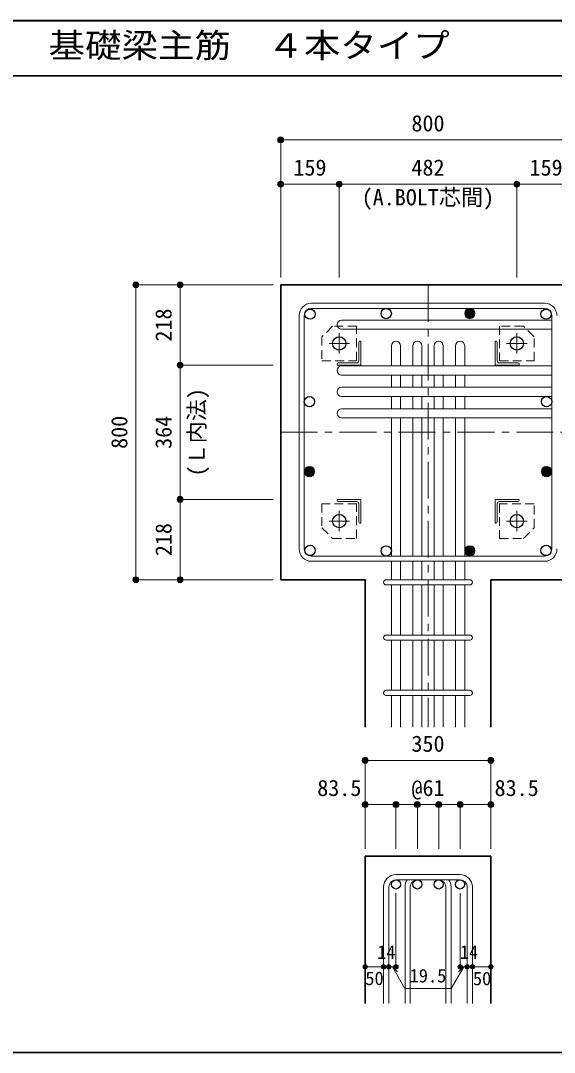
# Model space of a CAD drawing. Units: millimetres at full size, sheet at 1:20. Extents: x -3982 to 3969, y -2797 to 2801.
# Drawn here: x -628 to 821, y 2 to 2801 of the extents above; entities that cross this region are included whole.
import ezdxf
from ezdxf.enums import TextEntityAlignment as Align

# ---------------------------------------------------------------- set-up
doc = ezdxf.new("R2010")
doc.units = ezdxf.units.MM
doc.header["$LTSCALE"] = 20
doc.header["$PDMODE"] = 32
doc.header["$PDSIZE"] = 12
doc.linetypes.add('CHAIN1', pattern=[8, 5, -1, 1, -1])
doc.linetypes.add('DASHED1', pattern=[1.8, 1.2, -0.6])
for name, color, linetype, lineweight in [('6-1_躯体線', 2, 'Continuous', 35), ('6-2_A.Bolt_', 4, 'Continuous', 9), ('6-3_柱型主筋', 4, 'Continuous', 9), ('6-4_フープ', 7, 'Continuous', 18), ('6-5_梁主筋', 7, 'Continuous', 18), ('6-6_S.T.P.', 7, 'Continuous', 18), ('6-7_文字', 7, 'Continuous', 18), ('6-9', 4, 'DASHED1', 9), ('6-D_寸法', 4, 'Continuous', 9), ('F-0_枠', 6, 'Continuous', 40)]:
    doc.layers.add(name, color=color, linetype=linetype, lineweight=lineweight)
doc.styles.add('ＭＳ ゴシック', font='')
doc.styles.get('ＭＳ ゴシック').set_extended_font_data('MS Gothic')

msp = doc.modelspace()

# ---------------------------------------------------------------- linework, layer by layer
at = {"layer": '6-1_躯体線'}
for p, q in [((1278.29, 2084.12), (78.29, 2084.12)), ((78.29, 1284.12), (78.29, 2084.12)), ((878.29, 1284.12), (648.79, 1284.12)), ((648.79, 884.12), (648.79, 1284.12)), ((307.79, 534.12), (307.79, 134.12)), ((307.79, 534.12), (648.79, 534.12)), ((648.79, 534.12), (648.79, 134.12))]:
    msp.add_line(p, q, dxfattribs=at)
msp.add_lwpolyline([(307.79, 884.12), (307.79, 1284.12), (78.29, 1284.12)], dxfattribs=at)
at = {"layer": '6-2_A.Bolt_', "linetype": 'CHAIN1'}
for p, q in [((237.29, 1897.42), (237.29, 1952.92)), ((719.29, 1897.42), (719.29, 1952.92)), ((264.99, 1925.12), (209.49, 1925.12)), ((691.59, 1925.12), (747.09, 1925.12)), ((237.29, 1470.83), (237.29, 1415.32)), ((719.29, 1470.82), (719.29, 1415.32)), ((264.99, 1443.13), (209.49, 1443.13)), ((691.59, 1443.12), (747.09, 1443.12))]:
    msp.add_line(p, q, dxfattribs=at)
at = {"layer": '6-2_A.Bolt_'}
for p, q in [((290.29, 1928.12), (290.29, 1878.12)), ((296.29, 1931.12), (293.29, 1931.12)), ((296.29, 1931.12), (296.29, 1866.12)), ((660.29, 1931.12), (660.29, 1866.12)), ((660.29, 1931.12), (663.29, 1931.12)), ((666.29, 1928.12), (666.29, 1878.12)), ((231.29, 1866.12), (231.29, 1869.12)), ((231.29, 1866.12), (296.29, 1866.12)), ((234.29, 1872.12), (284.29, 1872.12)), ((725.29, 1866.12), (660.29, 1866.12)), ((722.29, 1872.12), (672.29, 1872.12)), ((725.29, 1866.12), (725.29, 1869.12)), ((231.29, 1502.13), (296.29, 1502.13)), ((231.29, 1502.13), (231.29, 1499.13)), ((234.29, 1496.12), (284.29, 1496.12)), ((290.29, 1440.13), (290.29, 1490.12)), ((296.29, 1437.13), (296.29, 1502.13)), ((725.29, 1502.12), (660.29, 1502.12)), ((660.29, 1437.12), (660.29, 1502.12)), ((666.29, 1440.12), (666.29, 1490.12)), ((722.29, 1496.12), (672.29, 1496.12)), ((725.29, 1502.12), (725.29, 1499.12)), ((296.29, 1437.13), (293.29, 1437.13)), ((660.29, 1437.12), (663.29, 1437.12))]:
    msp.add_line(p, q, dxfattribs=at)
at = {"layer": '6-2_A.Bolt_', "color": 3, "lineweight": 25}
for centre in [(237.29, 1925.12), (719.29, 1925.12), (237.29, 1443.13), (719.29, 1443.12)]:
    msp.add_circle(centre, 18, dxfattribs=at)
at = {"layer": '6-2_A.Bolt_'}
for centre, radius, start, end in [((293.29, 1928.12), 3, 90, 180), ((663.29, 1928.12), 3, 0, 90), ((284.29, 1878.12), 6, 270, 0), ((672.29, 1878.12), 6, 180, 270), ((234.29, 1869.12), 3, 90, 180), ((722.29, 1869.12), 3, 0, 90), ((234.29, 1499.13), 3, 180, 270), ((284.29, 1490.12), 6, 0, 90), ((672.29, 1490.12), 6, 90, 180), ((722.29, 1499.12), 3, 270, 0), ((293.29, 1440.13), 3, 180, 270), ((663.29, 1440.12), 3, 270, 0)]:
    msp.add_arc(centre, radius, start, end, dxfattribs=at)
at = {"layer": '6-3_柱型主筋', "color": 3, "lineweight": 25}
for centre in [(157.9, 2004.51), (364.79, 2006.12), (798.68, 2004.51), (798.68, 2004.51), (156.29, 1767.12), (800.29, 1767.12), (157.9, 1363.74), (364.79, 1362.12), (798.68, 1363.74)]:
    msp.add_circle(centre, 14, dxfattribs=at)
at = {"layer": '6-3_柱型主筋'}
for centre, radius in [((591.79, 2006.12), 14), ((591.79, 2006.12), 12.5), ((591.79, 2006.12), 11), ((591.79, 2006.12), 9.5), ((591.79, 2006.12), 8), ((591.79, 2006.12), 6.5), ((591.79, 2006.12), 5), ((591.79, 2006.12), 3.5), ((591.79, 2006.12), 2), ((591.79, 2006.12), 0.5), ((156.29, 1577.33), 14), ((156.29, 1577.33), 12.5), ((156.29, 1577.33), 11), ((156.29, 1577.33), 9.5), ((156.29, 1577.33), 8), ((156.29, 1577.33), 6.5), ((156.29, 1577.33), 5), ((156.29, 1577.33), 3.5), ((156.29, 1577.33), 2), ((156.29, 1577.33), 0.5), ((800.29, 1577.33), 14), ((800.29, 1577.33), 12.5), ((800.29, 1577.33), 11), ((800.29, 1577.33), 9.5), ((800.29, 1577.33), 8), ((800.29, 1577.33), 6.5), ((800.29, 1577.33), 5), ((800.29, 1577.33), 3.5), ((800.29, 1577.33), 2), ((800.29, 1577.33), 0.5), ((591.79, 1362.12), 14), ((591.79, 1362.12), 12.5), ((591.79, 1362.12), 11), ((591.79, 1362.12), 9.5), ((591.79, 1362.12), 8), ((591.79, 1362.12), 6.5), ((591.79, 1362.12), 5), ((591.79, 1362.12), 3.5), ((591.79, 1362.12), 2), ((591.79, 1362.12), 0.5)]:
    msp.add_circle(centre, radius, dxfattribs=at)
at = {"layer": '6-4_フープ'}
for p, q in [((794.79, 2034.12), (161.79, 2034.12)), ((794.79, 2020.12), (161.79, 2020.12)), ((128.29, 1367.62), (128.29, 2000.62)), ((142.29, 1367.62), (142.29, 2000.62)), ((814.29, 1367.62), (814.29, 2000.62)), ((794.79, 1348.12), (161.79, 1348.12)), ((794.79, 1334.12), (161.79, 1334.12))]:
    msp.add_line(p, q, dxfattribs=at)
for centre, radius, start, end in [((161.79, 2000.62), 33.5, 90, 180), ((161.79, 2000.62), 19.5, 90, 180), ((794.79, 2000.62), 33.5, 0, 90), ((794.79, 2000.62), 19.5, 0, 90), ((161.79, 1367.62), 33.5, 180, 270), ((161.79, 1367.62), 19.5, 180, 270), ((794.79, 1367.62), 33.5, 270, 0), ((794.79, 1367.62), 19.5, 270, 0)]:
    msp.add_arc(centre, radius, start, end, dxfattribs=at)
at = {"layer": '6-5_梁主筋'}
for p, q in [((243.79, 1988.51), (814.29, 1988.51)), ((243.79, 1963.51), (814.29, 1963.51)), ((378.79, 1918.62), (378.79, 1864.12)), ((403.79, 1918.62), (403.79, 1864.12)), ((436.79, 1918.62), (436.79, 1864.12)), ((461.79, 1918.62), (461.79, 1864.12)), ((494.79, 1918.62), (494.79, 1864.12)), ((519.79, 1918.62), (519.79, 1864.12)), ((552.79, 1918.62), (552.79, 1864.12)), ((577.79, 1918.62), (577.79, 1864.12)), ((243.79, 1864.12), (814.29, 1864.12)), ((243.79, 1839.12), (814.29, 1839.12)), ((378.79, 1839.12), (378.79, 1806.12)), ((403.79, 1839.12), (403.79, 1806.12)), ((436.79, 1839.12), (436.79, 1806.12)), ((461.79, 1839.12), (461.79, 1806.12)), ((494.79, 1839.12), (494.79, 1806.12)), ((519.79, 1839.12), (519.79, 1806.12)), ((552.79, 1839.12), (552.79, 1806.12)), ((577.79, 1839.12), (577.79, 1806.12)), ((243.79, 1806.12), (814.29, 1806.12)), ((243.79, 1781.12), (814.29, 1781.12)), ((378.79, 1781.12), (378.79, 1748.12)), ((403.79, 1781.12), (403.79, 1748.12)), ((436.79, 1781.12), (436.79, 1748.12)), ((461.79, 1781.12), (461.79, 1748.12)), ((494.79, 1781.12), (494.79, 1748.12)), ((519.79, 1781.12), (519.79, 1748.12)), ((552.79, 1781.12), (552.79, 1748.12)), ((577.79, 1781.12), (577.79, 1748.12)), ((243.79, 1748.12), (814.29, 1748.12)), ((243.79, 1723.12), (814.29, 1723.12)), ((378.79, 1723.12), (378.79, 1348.12)), ((403.79, 1723.12), (403.79, 1348.12)), ((436.79, 1723.12), (436.79, 1348.12)), ((461.79, 1723.12), (461.79, 1348.12)), ((494.79, 1723.12), (494.79, 1348.12)), ((519.79, 1723.12), (519.79, 1348.12)), ((552.79, 1723.12), (552.79, 1348.12)), ((577.79, 1723.12), (577.79, 1348.12)), ((378.79, 1334.12), (378.79, 1284.12)), ((403.79, 1334.12), (403.79, 1284.12)), ((436.79, 1334.12), (436.79, 1284.12)), ((461.79, 1334.12), (461.79, 1284.12)), ((494.79, 1334.12), (494.79, 1284.12)), ((519.79, 1334.12), (519.79, 1284.12)), ((552.79, 1334.12), (552.79, 1284.12)), ((577.79, 1334.12), (577.79, 1284.12)), ((378.79, 1270.12), (378.79, 1134.12)), ((403.79, 1270.12), (403.79, 1134.12)), ((436.79, 1270.12), (436.79, 1134.12)), ((461.79, 1270.12), (461.79, 1134.12)), ((494.79, 1270.12), (494.79, 1134.12)), ((519.79, 1270.12), (519.79, 1134.12)), ((552.79, 1270.12), (552.79, 1134.12)), ((577.79, 1270.12), (577.79, 1134.12)), ((378.79, 1120.12), (378.79, 984.12)), ((403.79, 1120.12), (403.79, 984.12)), ((436.79, 1120.12), (436.79, 984.12)), ((461.79, 1120.12), (461.79, 984.12)), ((494.79, 1120.12), (494.79, 984.12)), ((519.79, 1120.12), (519.79, 984.12)), ((552.79, 1120.12), (552.79, 984.12)), ((577.79, 1120.12), (577.79, 984.12)), ((378.79, 970.12), (378.79, 884.12)), ((403.79, 970.12), (403.79, 884.12)), ((436.79, 970.12), (436.79, 884.12)), ((461.79, 970.12), (461.79, 884.12)), ((494.79, 970.12), (494.79, 884.12)), ((519.79, 970.12), (519.79, 884.12)), ((552.79, 970.12), (552.79, 884.12)), ((577.79, 970.12), (577.79, 884.12))]:
    msp.add_line(p, q, dxfattribs=at)
at = {"layer": '6-5_梁主筋', "color": 3, "lineweight": 25}
for centre in [(391.29, 457.62), (449.29, 457.62), (507.29, 457.62), (565.29, 457.62)]:
    msp.add_circle(centre, 12.5, dxfattribs=at)
at = {"layer": '6-5_梁主筋'}
for centre, start, end in [((243.79, 1976.01), 90, 180), ((243.79, 1976.01), 180, 270), ((391.29, 1918.62), 90, 180), ((391.29, 1918.62), 0, 90), ((449.29, 1918.62), 90, 180), ((449.29, 1918.62), 0, 90), ((507.29, 1918.62), 90, 180), ((507.29, 1918.62), 0, 90), ((565.29, 1918.62), 90, 180), ((565.29, 1918.62), 0, 90), ((243.79, 1851.62), 90, 180), ((243.79, 1851.62), 180, 270), ((243.79, 1793.62), 90, 180), ((243.79, 1793.62), 180, 270), ((243.79, 1735.62), 90, 180), ((243.79, 1735.62), 180, 270)]:
    msp.add_arc(centre, 12.5, start, end, dxfattribs=at)
at = {"layer": '6-6_S.T.P.'}
for p, q in [((364.79, 1284.12), (591.79, 1284.12)), ((364.79, 1270.12), (591.79, 1270.12)), ((364.79, 1134.12), (591.79, 1134.12)), ((364.79, 1120.12), (591.79, 1120.12)), ((364.79, 984.12), (591.79, 984.12)), ((364.79, 970.12), (591.79, 970.12)), ((565.29, 484.12), (391.29, 484.12)), ((357.79, 450.62), (357.79, 134.12)), ((371.79, 450.62), (371.79, 134.12)), ((565.29, 470.12), (391.29, 470.12)), ((415.79, 450.62), (415.79, 134.12)), ((429.79, 450.62), (429.79, 134.12)), ((526.79, 450.62), (526.79, 134.12)), ((540.79, 450.62), (540.79, 134.12)), ((584.79, 450.62), (584.79, 134.12)), ((598.79, 450.62), (598.79, 134.12))]:
    msp.add_line(p, q, dxfattribs=at)
for centre, radius, start, end in [((364.79, 1277.12), 7, 90, 270), ((364.79, 1277.12), 7, 90, 270), ((364.79, 1277.12), 7, 90, 270), ((364.79, 1277.12), 7, 90, 270), ((591.79, 1277.12), 7, 270, 90), ((591.79, 1277.12), 7, 270, 90), ((591.79, 1277.12), 7, 270, 90), ((591.79, 1277.12), 7, 270, 90), ((364.79, 1127.12), 7, 90, 270), ((591.79, 1127.12), 7, 270, 90), ((364.79, 977.12), 7, 90, 270), ((591.79, 977.12), 7, 270, 90), ((391.29, 450.62), 33.5, 90, 180), ((565.29, 450.62), 33.5, 0, 90), ((391.29, 450.62), 19.5, 90, 180), ((449.29, 450.62), 33.5, 144.40235, 180), ((449.29, 450.62), 19.5, 90, 180), ((507.29, 450.62), 19.5, 0, 90), ((507.29, 450.62), 33.5, 0, 35.59765), ((565.29, 450.62), 19.5, 0, 90)]:
    msp.add_arc(centre, radius, start, end, dxfattribs=at)
at = {"layer": '6-9'}
for points in [[(190.29, 1878.12), (284.29, 1878.12), (284.29, 1972.12), (219.29, 1972.12), (190.29, 1943.12)], [(672.29, 1972.12), (672.29, 1878.12), (766.29, 1878.12), (766.29, 1943.12), (737.29, 1972.12)], [(284.29, 1396.12), (284.29, 1490.12), (190.29, 1490.12), (190.29, 1425.13), (219.29, 1396.12)], [(766.29, 1490.12), (672.29, 1490.12), (672.29, 1396.12), (737.29, 1396.12), (766.29, 1425.12)]]:
    msp.add_lwpolyline(points, close=True, dxfattribs=at)
at = {"layer": '6-D_寸法'}
for p, q in [((78.29, 2477.15), (878.29, 2477.15)), ((78.29, 2357.15), (237.29, 2357.15)), ((237.29, 2357.15), (237.29, 2104.12)), ((237.29, 2357.15), (719.29, 2357.15)), ((719.29, 2357.15), (719.29, 2104.12)), ((719.29, 2357.15), (878.29, 2357.15)), ((-314.74, 2084.12), (-194.74, 2084.12)), ((-314.74, 2084.12), (-314.74, 1284.12)), ((-194.74, 2084.12), (58.29, 2084.12)), ((-194.74, 2084.12), (-194.74, 1866.12)), ((-194.74, 1866.12), (58.29, 1866.12)), ((-194.74, 1866.12), (-194.74, 1502.13)), ((-194.74, 1502.13), (58.29, 1502.13)), ((-194.74, 1502.13), (-194.74, 1284.12)), ((307.79, 794.12), (648.79, 794.12)), ((648.79, 794.12), (648.79, 674.12)), ((307.79, 674.12), (307.79, 554.12)), ((391.29, 674.12), (391.29, 554.12)), ((449.29, 674.12), (449.29, 554.12)), ((507.29, 674.12), (507.29, 554.12)), ((565.29, 674.12), (565.29, 554.12)), ((648.79, 674.12), (648.79, 554.12)), ((391.29, 234.12), (391.29, 433.45)), ((565.29, 234.12), (565.29, 433.45)), ((307.79, 234.12), (357.79, 234.12)), ((357.79, 234.12), (391.29, 234.12)), ((381.54, 234.12), (395.68, 219.98)), ((381.54, 234.12), (415.76, 174.85)), ((575.04, 234.12), (540.82, 174.85)), ((575.04, 234.12), (560.9, 219.98)), ((565.29, 234.12), (648.79, 234.12)), ((584.79, 234.12), (598.79, 234.12)), ((415.76, 174.85), (540.82, 174.85))]:
    msp.add_line(p, q, dxfattribs=at)
at = {"layer": '6-D_寸法', "linetype": 'CHAIN1'}
for p, q in [((478.29, 2084.12), (478.29, 884.12)), ((78.29, 1684.12), (878.29, 1684.12))]:
    msp.add_line(p, q, dxfattribs=at)
at = {"layer": '6-D_寸法'}
for points in [[(78.29, 2477.15), (78.29, 2357.15), (78.29, 2104.12)], [(-314.74, 1284.12), (-194.74, 1284.12), (58.29, 1284.12)], [(307.79, 794.12), (307.79, 674.12), (391.29, 674.12)], [(391.29, 674.12), (449.29, 674.12), (648.79, 674.12)]]:
    msp.add_lwpolyline(points, dxfattribs=at)
for centre, radius in [((78.29, 2477.15), 8), ((78.29, 2477.15), 7.2), ((78.29, 2477.15), 6.4), ((78.29, 2477.15), 5.6), ((78.29, 2477.15), 4.8), ((78.29, 2477.15), 4), ((78.29, 2477.15), 3.2), ((78.29, 2477.15), 2.4), ((78.29, 2477.15), 1.6), ((78.29, 2477.15), 0.8), ((78.29, 2357.15), 8), ((78.29, 2357.15), 7.2), ((78.29, 2357.15), 6.4), ((78.29, 2357.15), 5.6), ((78.29, 2357.15), 4.8), ((78.29, 2357.15), 4), ((78.29, 2357.15), 3.2), ((78.29, 2357.15), 2.4), ((78.29, 2357.15), 1.6), ((78.29, 2357.15), 0.8), ((237.29, 2357.15), 8), ((237.29, 2357.15), 7.2), ((237.29, 2357.15), 6.4), ((237.29, 2357.15), 5.6), ((237.29, 2357.15), 4.8), ((237.29, 2357.15), 4), ((237.29, 2357.15), 3.2), ((237.29, 2357.15), 2.4), ((237.29, 2357.15), 1.6), ((237.29, 2357.15), 0.8), ((719.29, 2357.15), 8), ((719.29, 2357.15), 7.2), ((719.29, 2357.15), 6.4), ((719.29, 2357.15), 5.6), ((719.29, 2357.15), 4.8), ((719.29, 2357.15), 4), ((719.29, 2357.15), 3.2), ((719.29, 2357.15), 2.4), ((719.29, 2357.15), 1.6), ((719.29, 2357.15), 0.8), ((-314.74, 2084.12), 8), ((-314.74, 2084.12), 7.2), ((-314.74, 2084.12), 6.4), ((-314.74, 2084.12), 5.6), ((-314.74, 2084.12), 4.8), ((-314.74, 2084.12), 4), ((-314.74, 2084.12), 3.2), ((-314.74, 2084.12), 2.4), ((-314.74, 2084.12), 1.6), ((-314.74, 2084.12), 0.8), ((-194.74, 2084.12), 8), ((-194.74, 2084.12), 7.2), ((-194.74, 2084.12), 6.4), ((-194.74, 2084.12), 5.6), ((-194.74, 2084.12), 4.8), ((-194.74, 2084.12), 4), ((-194.74, 2084.12), 3.2), ((-194.74, 2084.12), 2.4), ((-194.74, 2084.12), 1.6), ((-194.74, 2084.12), 0.8), ((-194.74, 1866.12), 8), ((-194.74, 1866.12), 7.2), ((-194.74, 1866.12), 6.4), ((-194.74, 1866.12), 5.6), ((-194.74, 1866.12), 4.8), ((-194.74, 1866.12), 4), ((-194.74, 1866.12), 3.2), ((-194.74, 1866.12), 2.4), ((-194.74, 1866.12), 1.6), ((-194.74, 1866.12), 0.8), ((-194.74, 1502.13), 8), ((-194.74, 1502.13), 7.2), ((-194.74, 1502.13), 6.4), ((-194.74, 1502.13), 5.6), ((-194.74, 1502.13), 4.8), ((-194.74, 1502.13), 4), ((-194.74, 1502.13), 3.2), ((-194.74, 1502.13), 2.4), ((-194.74, 1502.13), 1.6), ((-194.74, 1502.13), 0.8), ((-314.74, 1284.12), 8), ((-314.74, 1284.12), 7.2), ((-314.74, 1284.12), 6.4), ((-314.74, 1284.12), 5.6), ((-314.74, 1284.12), 4.8), ((-314.74, 1284.12), 4), ((-194.74, 1284.12), 8), ((-194.74, 1284.12), 7.2), ((-194.74, 1284.12), 6.4), ((-194.74, 1284.12), 5.6), ((-194.74, 1284.12), 4.8), ((-194.74, 1284.12), 4), ((-314.74, 1284.12), 3.2), ((-314.74, 1284.12), 2.4), ((-314.74, 1284.12), 1.6), ((-314.74, 1284.12), 0.8), ((-194.74, 1284.12), 3.2), ((-194.74, 1284.12), 2.4), ((-194.74, 1284.12), 1.6), ((-194.74, 1284.12), 0.8), ((307.79, 794.12), 8), ((307.79, 794.12), 7.2), ((307.79, 794.12), 6.4), ((307.79, 794.12), 5.6), ((307.79, 794.12), 4.8), ((307.79, 794.12), 4), ((307.79, 794.12), 3.2), ((307.79, 794.12), 2.4), ((307.79, 794.12), 1.6), ((307.79, 794.12), 0.8), ((648.79, 794.12), 8), ((648.79, 794.12), 7.2), ((648.79, 794.12), 6.4), ((648.79, 794.12), 5.6), ((648.79, 794.12), 4.8), ((648.79, 794.12), 4), ((648.79, 794.12), 3.2), ((648.79, 794.12), 2.4), ((648.79, 794.12), 1.6), ((648.79, 794.12), 0.8), ((307.79, 674.12), 8), ((307.79, 674.12), 7.2), ((307.79, 674.12), 6.4), ((307.79, 674.12), 5.6), ((307.79, 674.12), 4.8), ((307.79, 674.12), 4), ((307.79, 674.12), 3.2), ((307.79, 674.12), 2.4), ((307.79, 674.12), 1.6), ((307.79, 674.12), 0.8), ((391.29, 674.12), 8), ((391.29, 674.12), 7.2), ((391.29, 674.12), 6.4), ((391.29, 674.12), 5.6), ((391.29, 674.12), 4.8), ((391.29, 674.12), 4), ((391.29, 674.12), 3.2), ((391.29, 674.12), 2.4), ((391.29, 674.12), 1.6), ((391.29, 674.12), 0.8), ((449.29, 674.12), 8), ((449.29, 674.12), 7.2), ((449.29, 674.12), 6.4), ((449.29, 674.12), 5.6), ((449.29, 674.12), 4.8), ((449.29, 674.12), 4), ((449.29, 674.12), 3.2), ((449.29, 674.12), 2.4), ((449.29, 674.12), 1.6), ((449.29, 674.12), 0.8), ((507.29, 674.12), 8), ((507.29, 674.12), 7.2), ((507.29, 674.12), 6.4), ((507.29, 674.12), 5.6), ((507.29, 674.12), 4.8), ((507.29, 674.12), 4), ((507.29, 674.12), 3.2), ((507.29, 674.12), 2.4), ((507.29, 674.12), 1.6), ((507.29, 674.12), 0.8), ((565.29, 674.12), 8), ((565.29, 674.12), 7.2), ((565.29, 674.12), 6.4), ((565.29, 674.12), 5.6), ((565.29, 674.12), 4.8), ((565.29, 674.12), 4), ((565.29, 674.12), 3.2), ((565.29, 674.12), 2.4), ((565.29, 674.12), 1.6), ((565.29, 674.12), 0.8), ((648.79, 674.12), 8), ((648.79, 674.12), 7.2), ((648.79, 674.12), 6.4), ((648.79, 674.12), 5.6), ((648.79, 674.12), 4.8), ((648.79, 674.12), 4), ((648.79, 674.12), 3.2), ((648.79, 674.12), 2.4), ((648.79, 674.12), 1.6), ((648.79, 674.12), 0.8), ((307.79, 234.12), 4), ((307.79, 234.12), 3.6), ((307.79, 234.12), 3.2), ((307.79, 234.12), 2.8), ((307.79, 234.12), 2.4), ((307.79, 234.12), 2), ((307.79, 234.12), 1.6), ((307.79, 234.12), 1.2), ((307.79, 234.12), 0.8), ((307.79, 234.12), 0.4), ((357.79, 234.12), 4), ((357.79, 234.12), 3.6), ((357.79, 234.12), 3.2), ((357.79, 234.12), 2.8), ((357.79, 234.12), 2.4), ((357.79, 234.12), 2), ((357.79, 234.12), 1.6), ((357.79, 234.12), 1.2), ((357.79, 234.12), 0.8), ((357.79, 234.12), 0.4), ((371.79, 234.12), 4), ((371.79, 234.12), 3.6), ((371.79, 234.12), 3.2), ((371.79, 234.12), 2.8), ((371.79, 234.12), 2.4), ((371.79, 234.12), 2), ((371.79, 234.12), 1.6), ((371.79, 234.12), 1.2), ((371.79, 234.12), 0.8), ((371.79, 234.12), 0.4), ((391.29, 234.12), 4), ((391.29, 234.12), 3.6), ((391.29, 234.12), 3.2), ((391.29, 234.12), 2.8), ((391.29, 234.12), 2.4), ((391.29, 234.12), 2), ((391.29, 234.12), 1.6), ((391.29, 234.12), 1.2), ((391.29, 234.12), 0.8), ((391.29, 234.12), 0.4), ((565.29, 234.12), 4), ((565.29, 234.12), 3.6), ((565.29, 234.12), 3.2), ((565.29, 234.12), 2.8), ((565.29, 234.12), 2.4), ((565.29, 234.12), 2), ((565.29, 234.12), 1.6), ((565.29, 234.12), 1.2), ((565.29, 234.12), 0.8), ((565.29, 234.12), 0.4), ((584.79, 234.12), 4), ((584.79, 234.12), 3.6), ((584.79, 234.12), 3.2), ((584.79, 234.12), 2.8), ((584.79, 234.12), 2.4), ((584.79, 234.12), 2), ((584.79, 234.12), 1.6), ((584.79, 234.12), 1.2), ((584.79, 234.12), 0.8), ((584.79, 234.12), 0.4), ((598.79, 234.12), 4), ((598.79, 234.12), 3.6), ((598.79, 234.12), 3.2), ((598.79, 234.12), 2.8), ((598.79, 234.12), 2.4), ((598.79, 234.12), 2), ((598.79, 234.12), 1.6), ((598.79, 234.12), 1.2), ((598.79, 234.12), 0.8), ((598.79, 234.12), 0.4), ((648.79, 234.12), 4), ((648.79, 234.12), 3.6), ((648.79, 234.12), 3.2), ((648.79, 234.12), 2.8), ((648.79, 234.12), 2.4), ((648.79, 234.12), 2), ((648.79, 234.12), 1.6), ((648.79, 234.12), 1.2), ((648.79, 234.12), 0.8), ((648.79, 234.12), 0.4)]:
    msp.add_circle(centre, radius, dxfattribs=at)
at = {"layer": '6-D_寸法', "color": 7}
for p in [(78.29, 2477.15), (78.29, 2357.15), (237.29, 2357.15), (719.29, 2357.15), (-314.74, 2084.12), (-194.74, 2084.12), (-194.74, 1866.12), (-194.74, 1502.13), (-314.74, 1284.12), (-194.74, 1284.12), (307.79, 794.12), (648.79, 794.12), (307.79, 674.12), (391.29, 674.12), (449.29, 674.12), (507.29, 674.12), (565.29, 674.12), (648.79, 674.12), (307.79, 234.12), (357.79, 234.12), (371.79, 234.12), (391.29, 234.12), (565.29, 234.12), (584.79, 234.12), (598.79, 234.12), (648.79, 234.12)]:
    msp.add_point(p, dxfattribs=at)
at = {"layer": 'F-0_枠'}
msp.add_line((-3981.92, 2800.77), (3969.4, 2800.77), dxfattribs=at)
at = {"layer": 'F-0_枠', "color": 2, "lineweight": 35}
for p, q in [((-3981.92, 2650.77), (2482.4, 2650.77)), ((2482.4, 1.97), (-3981.92, 1.97))]:
    msp.add_line(p, q, dxfattribs=at)

# ---------------------------------------------------------------- texts
at = {"layer": '6-7_文字', "color": 2, "style": 'ＭＳ ゴシック', "width": 1.1}
msp.add_text('\u3000\u3000基礎梁主筋\u3000４本タイプ', height=65.98, dxfattribs=at).set_placement((-749.76, 2680.77), align=Align.BOTTOM_LEFT)
at = {"layer": '6-D_寸法', "style": 'ＭＳ ゴシック'}
for s, height, p in [('800', 43.99, (433.29, 2487.15)), ('159', 43.99, (112.79, 2367.15)), ('482', 43.99, (433.29, 2367.15)), ('159', 43.99, (753.79, 2367.15)), ('(A.BOLT芯間)', 43.99, (298.29, 2286.42)), ('350', 43.99, (433.29, 804.12)), ('83.5', 43.99, (177.61, 684.12)), ('@61', 43.99, (433.29, 684.12)), ('83.5', 43.99, (658.97, 684.12)), ('14', 36.66, (340.19, 244.59)), ('14', 36.66, (564.51, 244.59)), ('19.5', 36.66, (428.29, 180.65)), ('50', 36.66, (308, 173.5)), ('50', 36.66, (600.05, 173.02))]:
    msp.add_text(s, height=height, dxfattribs=at).set_placement(p, align=Align.BOTTOM_LEFT)
for s, p in [('218', (-204.74, 1930.12)), ('(Ｌ内法)', (-114.52, 1564.12)), ('800', (-324.74, 1639.12)), ('364', (-204.74, 1639.12)), ('218', (-204.74, 1348.12))]:
    msp.add_text(s, height=43.99, rotation=90, dxfattribs=at).set_placement(p, align=Align.BOTTOM_LEFT)

doc.saveas('drawing.dxf')
